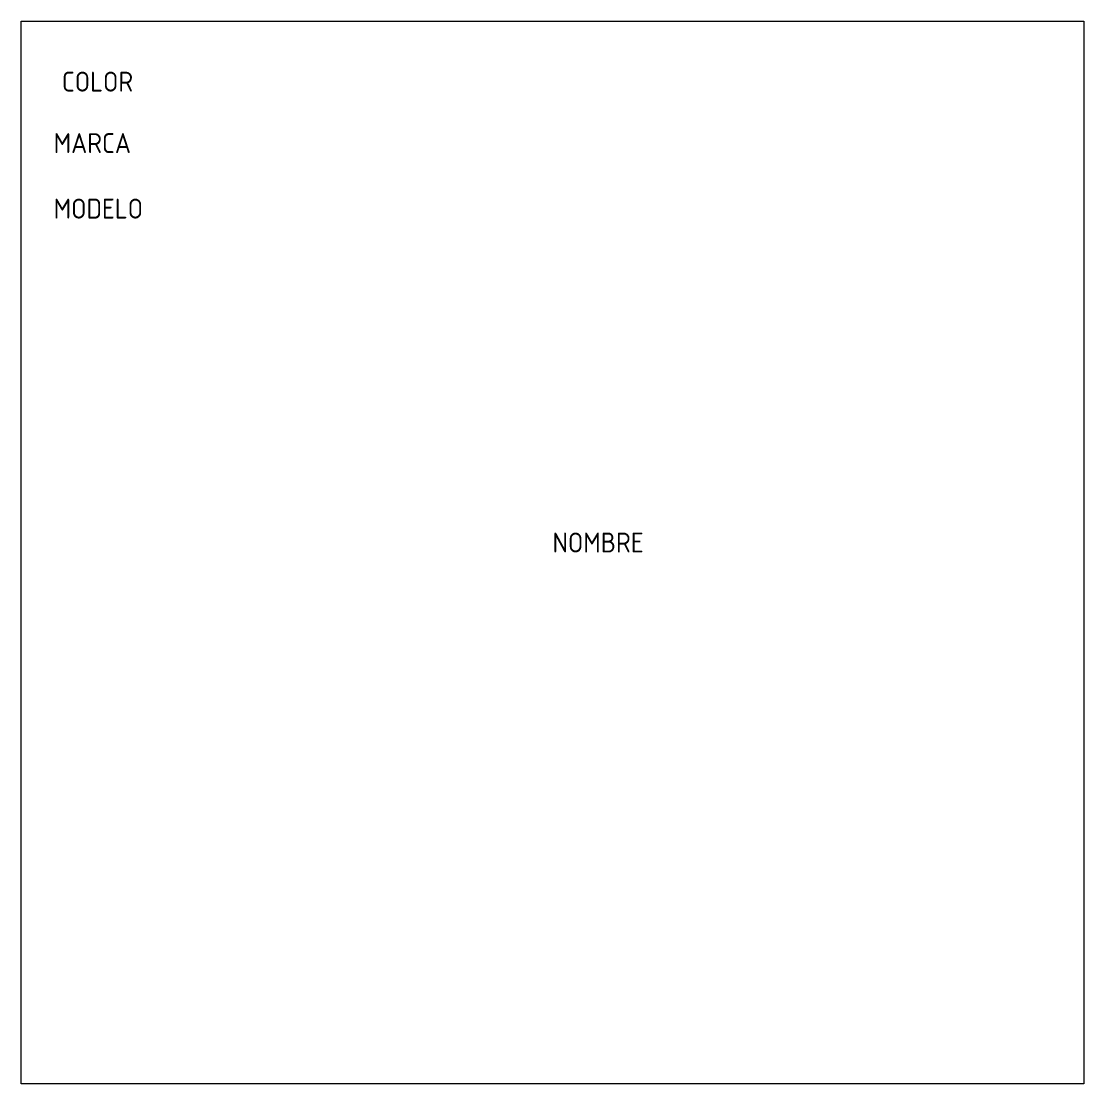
# Model space of a CAD drawing. Header units: millimetres. Extents: x 1987 to 2787, y 1395 to 2195.
import ezdxf

# ---------------------------------------------------------------- set-up
doc = ezdxf.new("R2010")
doc.units = ezdxf.units.MM
doc.styles.add('Atributos', font='isocp_IV25.ttf')

msp = doc.modelspace()

# ---------------------------------------------------------------- linework, layer by layer
msp.add_lwpolyline([(1986.68, 2195.5), (2786.68, 2195.5), (2786.68, 1395.5), (1986.68, 1395.5)], close=True)

# ---------------------------------------------------------------- texts
at = {"style": 'Atributos', "flags": 1}
for tag, p in [('COLOR', (2017.26, 2142.54)), ('MARCA', (2011.09, 2096.27)), ('MODELO', (2011.09, 2046.92))]:
    msp.add_attdef(tag, p, '', height=15, dxfattribs=at)
at = {"style": 'Atributos'}
msp.add_attdef('NOMBRE', (2386.68, 1795.5), 'Escritorio del profesor', height=15, dxfattribs=at)

doc.saveas('drawing.dxf')
